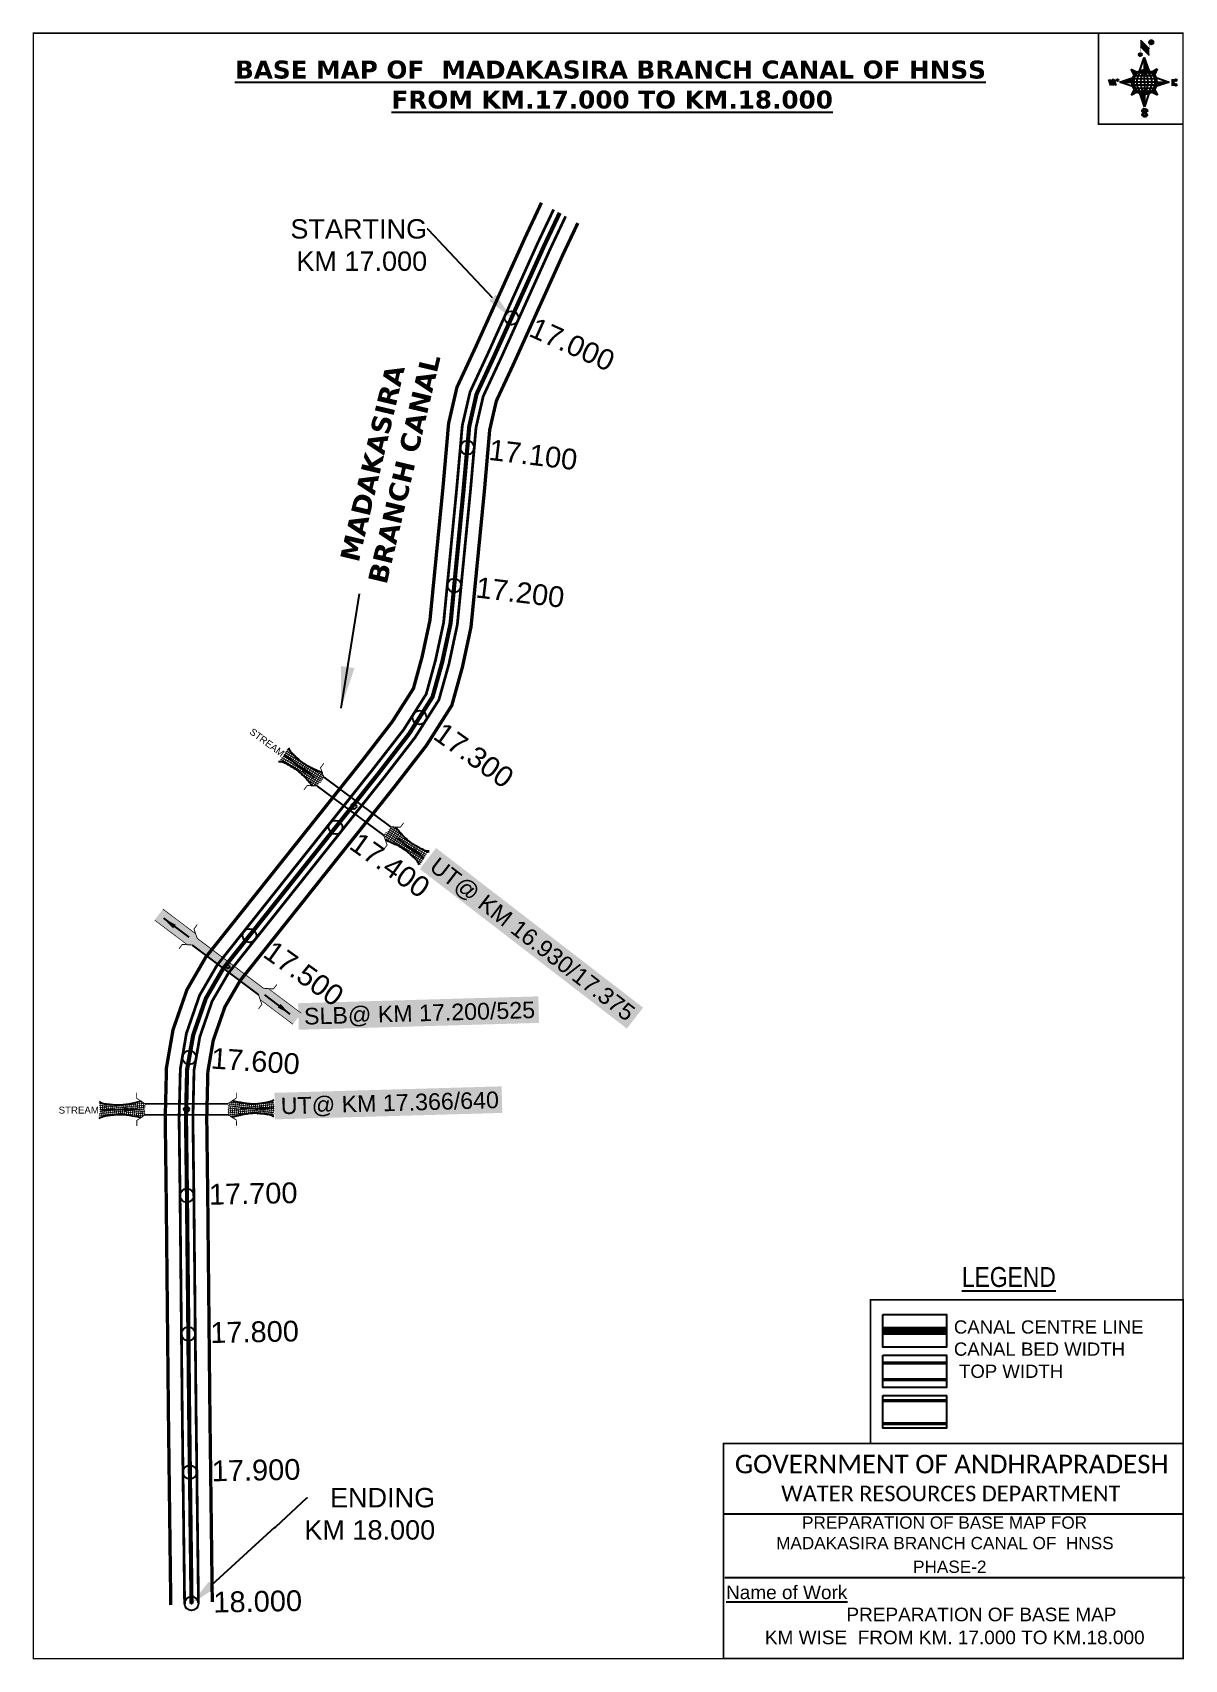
# Model space of a CAD drawing. Header units: inches. Extents: x 780198 to 781030, y 1565459 to 1566635.
import ezdxf
from ezdxf import colors
from ezdxf.entities.mleader import LeaderData, LeaderLine
from ezdxf.enums import TextEntityAlignment as Align
from ezdxf.math import Vec2, Vec3

# ---------------------------------------------------------------- set-up
doc = ezdxf.new("R2010")
doc.units = ezdxf.units.IN
doc.header["$MEASUREMENT"] = 0
doc.header["$PDMODE"] = 32
doc.header["$PDSIZE"] = 10
doc.linetypes.add('ACAD_ISO02W100', pattern=[15, 12, -3])
doc.linetypes.add('HIDDEN2', pattern=[0.1875, 0.125, -0.0625])
for name, color, linetype in [('AQUADUCT', 1, 'Continuous'), ('bord', 1, 'Continuous'), ('CANAL1', 242, 'Continuous'), ('CSMark', 72, 'Continuous'), ('DCBMS', 232, 'Continuous'), ('PAGE', 7, 'Continuous'), ('STRUCTURE', 5, 'Continuous'), ('TEXT', 6, 'Continuous')]:
    doc.layers.add(name, color=color, linetype=linetype)
doc.styles.add('ARIALN', font='ARIALN.TTF')
doc.styles.get("Standard").update_dxf_attribs({"font": 'arial.ttf'})
doc.dimstyles.get("Standard").update_dxf_attribs({"dimtxt": 0.18, "dimasz": 0.18, "dimexe": 0.18, "dimexo": 0.0625, "dimgap": 0.09, "dimtad": 0, "dimtih": 1, "dimtoh": 1, "dimdec": 4, "dimzin": 0, "dimdsep": 46, "dimtxsty": 'Standard', "dimcen": 0.09, "dimadec": 0, "dimazin": 0, "dimtfac": 1, "dimtdec": 4, "dimtofl": 0, "dimtmove": 0, "dimatfit": 3, "dimfxl": 1, "dimtolj": 1, "dimtzin": 0, "dimarcsym": 0})
pattern_1 = [(267.297113149, (-8720374.938, 50637915.138), (10.5367255337, -0.497431438), [])]
pattern_2 = [(357.297113149, (-8720374.938, 50637915.138), (0.497431438, 10.5367255337), [])]

# ---------------------------------------------------------------- blocks, each defined once
blk = doc.blocks.new('*X12')
at = {"color": 0, "linetype": 'Continuous'}
for p, q in [((6321.6, 240.5), (6322.3, 241.2)), ((6321.6, 240.3), (6322.3, 241)), ((6321.6, 240.1), (6322.3, 240.8)), ((6321.6, 239.9), (6322.4, 240.7)), ((6321.6, 239.8), (6322.4, 240.6)), ((6321.6, 239.6), (6322.5, 240.5)), ((6321.6, 239.4), (6322.5, 240.3)), ((6321.6, 239.2), (6322.6, 240.2)), ((6321.7, 239.1), (6322.6, 240.1)), ((6321.8, 240.8), (6322.4, 241.4)), ((6321.8, 239), (6322.7, 240)), ((6321.8, 239), (6322.8, 239.9)), ((6321.9, 238.9), (6322.9, 239.8)), ((6322, 238.8), (6323, 239.7)), ((6322.1, 241.3), (6322.4, 241.6)), ((6322.1, 238.7), (6323.1, 239.6)), ((6322.2, 238.6), (6323.1, 239.6)), ((6322.3, 238.5), (6323.2, 239.5)), ((6322.4, 238.5), (6323.3, 239.4)), ((6322.5, 238.4), (6323.4, 239.3)), ((6322.7, 238.4), (6323.6, 239.3)), ((6322.8, 238.3), (6323.7, 239.2)), ((6322.9, 238.3), (6323.8, 239.1)), ((6323.1, 238.2), (6323.9, 239.1)), ((6323.2, 238.2), (6324, 239)), ((6323.3, 238.2), (6324.2, 239)), ((6323.5, 238.1), (6324.3, 238.9)), ((6323.7, 238.1), (6324.4, 238.9)), ((6323.8, 238.1), (6324.6, 238.8)), ((6324.1, 238.2), (6324.7, 238.8)), ((6324.3, 238.3), (6324.9, 238.8)), ((6324.6, 238.3), (6325.1, 238.8)), ((6324.8, 238.4), (6325.2, 238.8)), ((6325.1, 238.5), (6325.4, 238.8)), ((6325.4, 238.6), (6325.6, 238.8))]:
    blk.add_line(p, q, dxfattribs=at)
blk = doc.blocks.new('*X11')
at = {"color": 0, "linetype": 'Continuous'}
for p, q in [((6324.4, 240.3), (6324.5, 240.4)), ((6324.6, 240.3), (6324.8, 240.5)), ((6324.7, 240.2), (6325, 240.5)), ((6324.8, 240.2), (6325.2, 240.6)), ((6325, 240.1), (6325.5, 240.6)), ((6325.1, 240.1), (6325.6, 240.6)), ((6325.2, 240), (6325.8, 240.6)), ((6325.3, 240), (6326, 240.6)), ((6325.4, 239.9), (6326.1, 240.6)), ((6325.5, 239.8), (6326.2, 240.5)), ((6325.6, 239.8), (6326.3, 240.5)), ((6325.7, 239.7), (6326.5, 240.4)), ((6325.9, 239.6), (6326.6, 240.3)), ((6326, 239.5), (6326.7, 240.3)), ((6326, 239.4), (6326.8, 240.2)), ((6326.1, 239.3), (6327, 240.2)), ((6326.2, 239.3), (6327.1, 240.1)), ((6326.3, 239.2), (6327.1, 240)), ((6326.4, 239.1), (6327.2, 239.9)), ((6326.5, 239), (6327.3, 239.8)), ((6326.5, 238.9), (6327.4, 239.7)), ((6326.6, 238.8), (6327.5, 239.6)), ((6326.7, 238.7), (6327.5, 239.5)), ((6326.8, 238.6), (6327.6, 239.4)), ((6326.8, 238.5), (6327.7, 239.3)), ((6326.8, 236.5), (6327.4, 237)), ((6326.9, 238.3), (6327.8, 239.2)), ((6326.9, 238.2), (6327.9, 239.1)), ((6326.9, 236.8), (6327.6, 237.4)), ((6327, 238.1), (6327.8, 239)), ((6327, 237.9), (6327.8, 238.8)), ((6327, 237.8), (6327.8, 238.6)), ((6327, 237.6), (6327.8, 238.4)), ((6327, 237.4), (6327.8, 238.2)), ((6327, 237.3), (6327.8, 238)), ((6327, 237.1), (6327.8, 237.9))]:
    blk.add_line(p, q, dxfattribs=at)
blk = doc.blocks.new('H')
at = {"layer": 'bord', "extrusion": (0.000427885, 0.004792, 0.999988)}
h = blk.add_hatch(dxfattribs=at)
h.set_pattern_fill('LINE', color=8, scale=84.387686, angle=-2.7029, style=0)
h.set_pattern_definition(pattern_2)
h.paths.add_polyline_path([(-492, 786, -0.090992), (-448, 775), (-486, 912)])
h = blk.add_hatch(dxfattribs=at)
h.set_pattern_fill('LINE', color=8, scale=84.387686, angle=-92.7029, style=0)
h.set_pattern_definition(pattern_1)
h.paths.add_polyline_path([(-625, 665, -0.090992), (-615, 710), (-751, 671)])
h = blk.add_hatch(dxfattribs=at)
h.set_pattern_fill('LINE', color=8, scale=84.387686, angle=-2.7029, style=0)
h.set_pattern_definition(pattern_2)
h.paths.add_polyline_path([(-504, 533, -0.090992), (-549, 543), (-510, 406)])
h = blk.add_hatch(dxfattribs=at)
h.set_pattern_fill('LINE', color=8, scale=84.387686, angle=-92.7029, style=0)
h.set_pattern_definition(pattern_1)
h.paths.add_polyline_path([(-246, 647), (-372, 653, -0.090992), (-382, 609)])
for p, q in [((-519, 1020, -1217), (-435, 927, -1216)), ((-516, 1087, -1217), (-432, 994, -1217)), ((-538, 774, -1216), (-487, 906, -1216)), ((-487, 906, -1216), (-493, 780, -1216)), ((-487, 906, -1216), (-448, 769, -1216)), ((-865, 701, -1215), (-847, 638, -1215)), ((-847, 700, -1215), (-829, 637, -1215)), ((-829, 699, -1215), (-811, 636, -1215)), ((-829, 699, -1215), (-811, 698, -1215)), ((-811, 698, -1215), (-794, 635, -1215)), ((-752, 665, -1215), (-615, 704, -1215)), ((-627, 794, -1216), (-567, 760, -1216)), ((-627, 794, -1216), (-584, 747, -1215)), ((-599, 731, -1215), (-627, 794, -1216)), ((-421, 753, -1216), (-359, 781, -1216)), ((-359, 781, -1216), (-405, 739, -1216)), ((-359, 781, -1216), (-392, 721, -1215)), ((-379, 693, -1215), (-246, 641, -1215)), ((-213, 669, -1215), (-217, 601, -1215)), ((-752, 665, -1215), (-625, 659, -1215)), ((-619, 614, -1215), (-752, 665, -1215)), ((-639, 526, -1214), (-606, 585, -1215)), ((-639, 526, -1214), (-593, 568, -1215)), ((-577, 553, -1215), (-639, 526, -1214)), ((-511, 400, -1214), (-549, 537, -1214)), ((-460, 533, -1215), (-511, 400, -1214)), ((-505, 527, -1214), (-511, 400, -1214)), ((-371, 513, -1214), (-431, 546, -1215)), ((-371, 513, -1214), (-414, 560, -1215)), ((-399, 576, -1215), (-371, 513, -1214)), ((-246, 641, -1215), (-383, 603, -1215)), ((-373, 647, -1215), (-246, 641, -1215)), ((-197, 600, -1215), (-194, 668, -1215))]:
    blk.add_line(p, q, dxfattribs=at)
at = {"layer": 'bord', "color": 8, "linetype": 'ByBlock', "extrusion": (0.000427885, 0.004792, 0.999988)}
for p, q in [((-375, 679, -1215), (-620, 691, -1215)), ((-386, 711, -1215), (-605, 722, -1215)), ((-411, 744, -1216), (-578, 752, -1216)), ((-493, 780, -1216), (-505, 527, -1214)), ((-373, 647, -1215), (-625, 659, -1215)), ((-378, 616, -1215), (-623, 628, -1215)), ((-392, 585, -1215), (-611, 595, -1215)), ((-420, 555, -1215), (-587, 562, -1215))]:
    blk.add_line(p, q, dxfattribs=at)
at = {"layer": 'bord', "extrusion": (0.000427885, 0.004792, 0.999988), "elevation": -1212}
for points, const_width in [([(-522, 960), (-516, 1093)], 1.61), ([(-434, 933), (-428, 1066)], 1.61), ([(-870, 707), (-846, 706)], 0.642), ([(-829, 643), (-821, 678)], 0.642), ([(-793, 641), (-782, 694)], 0.642), ([(-223, 676), (-174, 673)], 0.706), ([(-829, 643), (-855, 644)], 0.642), ([(-811, 642), (-784, 641)], 0.642), ([(-177, 605), (-226, 607)], 0.706), ([(-195, 645), (-185, 644)], 0.706)]:
    blk.add_lwpolyline(points, dxfattribs=dict(at, const_width=const_width))
for points, const_width in [([(-414, 1073, 1), (-398, 1058, 1)], 22.3), ([(-530, 950, 1), (-520, 939, 1)], 14.8), ([(-776, 697, 1), (-769, 690, 1)], 8.9), ([(-180, 618, 1), (-173, 611, 1)], 9.79), ([(-178, 667, 1), (-171, 660, 1)], 9.79), ([(-490, 362, 1), (-498, 369, 1)], 11.1), ([(-525, 322, 1), (-533, 329, 1)], 11.1)]:
    blk.add_lwpolyline(points, format="xyb", close=True, dxfattribs=dict(at, const_width=const_width))
for points in [[(-537, 317), (-531, 310), (-520, 307), (-505, 307), (-494, 310), (-486, 318), (-487, 326), (-491, 333), (-494, 336), (-503, 341), (-522, 347), (-530, 352), (-534, 355), (-537, 363), (-537, 373), (-530, 381), (-520, 384), (-504, 384), (-493, 380), (-487, 373)], [(-522, 348), (-526, 354), (-528, 361), (-528, 371), (-526, 375), (-521, 381), (-515, 384)], [(-505, 307), (-499, 312), (-497, 319), (-497, 327), (-501, 335), (-509, 343)]]:
    blk.add_lwpolyline(points, dxfattribs=at)
at = {"layer": 'bord', "extrusion": (0.000427885, 0.004792, 0.999988)}
for centre, radius in [((-406, 1065, -1212), 22.3), ((-525, 944, -1212), 14.8), ((-773, 694, -1212), 8.9), ((-498, 659, -1212), 127), ((-177, 615, -1212), 9.79), ((-174, 663, -1212), 9.79), ((-494, 365, -1212), 11.1), ((-529, 325, -1212), 11.1)]:
    blk.add_circle(centre, radius, dxfattribs=at)
at = {"layer": 'bord', "color": 8, "linetype": 'ByBlock', "extrusion": (0.000427885, 0.004792, 0.999988)}
for centre, radius, start, end in [((-482, 658, -1212), 128, 94.9254, 259.6691), ((-437, 656, -1212), 141, 113.2864, 241.308), ((-316, 651, -1212), 222, 142.5892, 212.0053), ((-560, 662, -1212), 141, 293.2864, 61.308), ((-681, 668, -1212), 222, 322.5892, 32.0053), ((-515, 660, -1212), 128, 274.9254, 79.6691)]:
    blk.add_arc(centre, radius, start, end, dxfattribs=at)
at = {"layer": 'bord', "extrusion": (0.000427885, 0.004792, 0.999988)}
for points in [[(-516, 1093, -1212), (-431, 1000, -1212), (-519, 1026, -1212), (-434, 933, -1212)], [(-864, 707, -1212), (-846, 706, -1212), (-846, 644, -1212), (-829, 643, -1212)], [(-829, 705, -1212), (-811, 704, -1212), (-811, 642, -1212), (-793, 641, -1212)], [(-193, 674, -1212), (-197, 606, -1212), (-213, 675, -1212), (-216, 607, -1212)]]:
    blk.add_solid(points, dxfattribs=at)
at = {"layer": 'bord', "extrusion": (0.000427885, 0.004792, 0.999988), "xscale": 7.977342409717546, "yscale": 7.977342408231451, "zscale": 7.977342408476333, "rotation": 138.0840426661453}
for name, p in [('*X11', (38301, -31929, -1212)), ('*X12', (38314, -31951, -1212))]:
    blk.add_blockref(name, p, dxfattribs=at)
blk = doc.blocks.new('UT')
at = {"layer": 'STRUCTURE'}
h = blk.add_hatch(dxfattribs=at)
h.set_pattern_fill('DASH', color=150, scale=8, angle=-39.6278, style=0)
h.set_pattern_definition([(320.372247933, (-4370.464, -6260.8811), (1.40800153113, 0.132407282), [1, -1])])
h.paths.add_polyline_path([(765163, 1700681.9), (765165.6, 1700680.6), (765167.2, 1700680.3), (765169.1, 1700680), (765172.4, 1700679.6), (765176.4, 1700679.3), (765179.5, 1700679.5), (765183.1, 1700679.9), (765187.7, 1700680.9), (765188.9, 1700681.2), (765193.1, 1700682.2), (765196.1, 1700680.2), (765196.1, 1700672.2), (765193.1, 1700670.2), (765190.5, 1700670.8), (765188.1, 1700671.3), (765185.5, 1700671.8), (765183.6, 1700672.1), (765181, 1700672.5), (765180.3, 1700672.5), (765178.5, 1700672.6), (765176.7, 1700672.6), (765174.6, 1700672.5), (765172.5, 1700672.3), (765170.4, 1700672), (765168.5, 1700671.7), (765166.1, 1700671.2), (765165, 1700670.8), (765163, 1700669.7)])
h.paths.add_polyline_path([(765259.1, 1700682.2), (765256.1, 1700680.2), (765256.1, 1700672.2), (765259.1, 1700670.2), (765261.9, 1700671), (765264.4, 1700671.6), (765266.4, 1700672), (765269.1, 1700672.5), (765272.7, 1700673), (765276.1, 1700673.1), (765278.6, 1700672.9), (765281.2, 1700672.7), (765283.9, 1700672.3), (765286.4, 1700671.9), (765288, 1700671.3), (765289.2, 1700670.6), (765289.1, 1700682.7), (765287.6, 1700681.8), (765285.7, 1700681.2), (765283, 1700680.7), (765281.2, 1700680.4), (765276.7, 1700679.9), (765272.7, 1700679.9), (765268.7, 1700680.3), (765264.8, 1700681), (765261.2, 1700681.7)])
at = {"layer": 'STRUCTURE', "color": 150, "const_width": 0.628}
for points in [[(765190.1, 1700688.2), (765190.1, 1700684.2), (765196.1, 1700680.2), (765256.1, 1700680.2), (765262.1, 1700684.2), (765262.1, 1700688.2)], [(765190.1, 1700664.2), (765190.1, 1700668.2), (765196.1, 1700672.2), (765256.1, 1700672.2), (765262.1, 1700668.2), (765262.1, 1700664.2)]]:
    blk.add_lwpolyline(points, dxfattribs=at)
at = {"layer": 'STRUCTURE', "color": 150}
for points in [[(765196.1, 1700680.2), (765256.1, 1700680.2)], [(765196.1, 1700672.2), (765256.1, 1700672.2)], [(765196.1, 1700672.2), (765256.1, 1700672.2)]]:
    blk.add_lwpolyline(points, dxfattribs=at)
at = {"layer": 'STRUCTURE', "color": 0}
blk.add_circle((765226.1, 1700676.2), 1.89, dxfattribs=at)
at = {"layer": 'STRUCTURE', "color": 150}
for points in [[(765163, 1700681.9), (765164.4, 1700681.1), (765167.9, 1700680.2), (765171.2, 1700679.8), (765176.1, 1700679.4), (765184.7, 1700680.3), (765193.1, 1700682.2)], [(765289.1, 1700682.7), (765287.8, 1700681.9), (765284.3, 1700680.9), (765280.9, 1700680.4), (765276.1, 1700679.8), (765267.4, 1700680.5), (765259.1, 1700682.2)], [(765163, 1700669.7), (765164.3, 1700670.6), (765167.8, 1700671.6), (765171.2, 1700672.1), (765176, 1700672.6), (765184.7, 1700672), (765193.1, 1700670.2)], [(765289.2, 1700670.6), (765287.8, 1700671.4), (765284.2, 1700672.3), (765280.9, 1700672.7), (765276.1, 1700673.1), (765267.4, 1700672.2), (765259.1, 1700670.2)]]:
    blk.add_spline(points, degree=3, dxfattribs=at)
at = {"layer": 'STRUCTURE', "color": 0}
blk.add_text('STREAM', height=5, dxfattribs=at).set_placement((765148.2, 1700675.8), align=Align.MIDDLE_CENTER)
for points in [[(765190.9, 1700676), (765164.2, 1700675.8)], [(765289.3, 1700676.7), (765265.4, 1700676.4)]]:
    blk.add_leader(points, dimstyle='Standard', override={"dimasz": 10, "dimgap": 0.09, "dimtad": 0}, dxfattribs=at)
blk = doc.blocks.new('SLB')
at = {"layer": 'STRUCTURE'}
h = blk.add_hatch(dxfattribs=at)
h.set_pattern_fill('DOTS', color=6, scale=20, angle=320.3722, style=0)
h.set_pattern_definition([(320.372247934, (-159.4327, -72.9564), (1.2786241598, 0.5641323054), [0, -1.25])])
h.paths.add_polyline_path([(769699.5, 1706871.1), (769699.5, 1706861.1), (769729.1, 1706861.1), (769732.1, 1706863.1), (769792.1, 1706863.1), (769795.1, 1706861.1), (769824.7, 1706861.1), (769824.7, 1706871.1), (769795.1, 1706871.1), (769792.1, 1706869.1), (769732.1, 1706869.1), (769729.1, 1706871.1)])
at = {"layer": 'STRUCTURE', "color": 6, "linetype": 'ACAD_ISO02W100', "ltscale": 0.5, "const_width": 0.5}
for points in [[(769699.5, 1706871.1), (769729.1, 1706871.1)], [(769795.1, 1706871.1), (769824.7, 1706871.1)], [(769699.5, 1706861.1), (769729.1, 1706861.1)], [(769795.1, 1706861.1), (769824.7, 1706861.1)]]:
    blk.add_lwpolyline(points, dxfattribs=at)
at = {"layer": 'STRUCTURE', "color": 6, "const_width": 0.628}
for points in [[(769726.1, 1706877.1), (769726.1, 1706873.1), (769732.1, 1706869.1), (769792.1, 1706869.1), (769798.1, 1706873.1), (769798.1, 1706877.1)], [(769726.1, 1706855.1), (769726.1, 1706859.1), (769732.1, 1706863.1), (769792.1, 1706863.1), (769798.1, 1706859.1), (769798.1, 1706855.1)]]:
    blk.add_lwpolyline(points, dxfattribs=at)
at = {"layer": 'STRUCTURE', "color": 6}
blk.add_lwpolyline([(769732.1, 1706863.1), (769792.1, 1706863.1)], dxfattribs=at)
blk.add_lwpolyline([(769732.1, 1706863.1), (769792.1, 1706863.1)], dxfattribs=at)
at = {"layer": 'STRUCTURE', "color": 0}
blk.add_circle((769762.1, 1706866.1), 1.24, dxfattribs=at)
for points in [[(769703.8, 1706866), (769726.7, 1706866)], [(769818.6, 1706865.8), (769795.7, 1706865.8)]]:
    blk.add_leader(points, dimstyle='Standard', override={"dimasz": 10, "dimgap": 0.09, "dimtad": 0}, dxfattribs=at)

msp = doc.modelspace()

# ---------------------------------------------------------------- linework, layer by layer
at = {"layer": 'CANAL1', "color": 200, "const_width": 2.4}
for points in [[(780565.6, 1566512.4), (780554, 1566487.7), (780518, 1566408), (780504.5, 1566378.9), (780498.5, 1566352.9), (780494.5, 1566307.2), (780485, 1566210.4), (780479.3, 1566183.9), (780473.1, 1566161.2), (780457.8, 1566137.2), (780435.9, 1566108.8), (780323, 1565966.9), (780309.4, 1565943.4), (780299.3, 1565914.3), (780294.6, 1565887.1), (780293.7, 1565850.4), (780294.4, 1565793.9), (780296, 1565635.7), (780297.7, 1565498.5)], [(780591.9, 1566497.7), (780581.2, 1566475.1), (780545.3, 1566395.5), (780533, 1566369.1), (780528.2, 1566348.2), (780524.4, 1566304.4), (780514.7, 1566205.7), (780508.5, 1566176.7), (780500.8, 1566148.9), (780482.4, 1566119.9), (780459.5, 1566090.3), (780347.8, 1565949.9), (780336.8, 1565930.9), (780328.4, 1565906.8), (780324.5, 1565884.2), (780323.7, 1565850.2), (780324.4, 1565794.2), (780326, 1565636), (780327.7, 1565500.6)]]:
    msp.add_lwpolyline(points, dxfattribs=at)
at = {"layer": 'CANAL1', "color": 5, "ltscale": 5, "const_width": 2}
for points in [[(780574.4, 1566507.5), (780563, 1566483.5), (780527.1, 1566403.8), (780514, 1566375.6), (780508.4, 1566351.4), (780504.4, 1566306.3), (780494.9, 1566208.8), (780489, 1566181.5), (780482.3, 1566157.1), (780466, 1566131.4), (780443.7, 1566102.7), (780331.2, 1565961.2), (780318.5, 1565939.3), (780309, 1565911.8), (780304.6, 1565886.1), (780303.7, 1565850.3), (780304.4, 1565794), (780306, 1565635.8), (780307.7, 1565499.2)], [(780583.1, 1566502.6), (780572.1, 1566479.3), (780536.2, 1566399.7), (780523.5, 1566372.4), (780518.3, 1566349.8), (780514.4, 1566305.4), (780504.8, 1566207.3), (780498.8, 1566179.1), (780491.5, 1566153), (780474.2, 1566125.7), (780451.6, 1566096.5), (780339.5, 1565955.6), (780327.6, 1565935.1), (780318.7, 1565909.3), (780314.5, 1565885.2), (780313.7, 1565850.2), (780314.4, 1565794.1), (780316, 1565635.9), (780317.7, 1565499.9)]]:
    msp.add_lwpolyline(points, dxfattribs=at)
at = {"layer": 'CANAL1', "color": 1, "linetype": 'HIDDEN2', "ltscale": 100, "const_width": 3}
msp.add_lwpolyline([(780578.8, 1566505.1), (780567.6, 1566481.4), (780531.6, 1566401.8), (780518.7, 1566374), (780513.4, 1566350.6), (780509.4, 1566305.8), (780499.9, 1566208.1), (780493.9, 1566180.3), (780486.9, 1566155.1), (780470.1, 1566128.6), (780447.7, 1566099.6), (780335.4, 1565958.4), (780323.1, 1565937.2), (780313.9, 1565910.6), (780309.5, 1565885.7), (780308.7, 1565850.3), (780309.4, 1565794), (780311, 1565635.8), (780312.7, 1565499.5)], dxfattribs=at)
msp.add_lwpolyline([(780578.8, 1566505.1), (780567.6, 1566481.4), (780531.6, 1566401.8), (780518.7, 1566374), (780513.4, 1566350.6), (780509.4, 1566305.8), (780499.9, 1566208.1), (780493.9, 1566180.3), (780486.9, 1566155.1), (780470.1, 1566128.6), (780447.7, 1566099.6), (780335.4, 1565958.4), (780323.1, 1565937.2), (780313.9, 1565910.6), (780309.5, 1565885.7), (780308.7, 1565850.3), (780309.4, 1565794), (780311, 1565635.8), (780312.7, 1565499.5)], dxfattribs=at)
at = {"layer": 'CANAL1', "color": 1, "linetype": 'HIDDEN2', "ltscale": 100, "const_width": 6, "elevation": -0.4}
msp.add_lwpolyline([(780858.3, 1565696.7), (780812.3, 1565696.7)], dxfattribs=at)
at = {"layer": 'CANAL1', "color": 5, "const_width": 2.4, "elevation": -0.4}
for points in [[(780858.3, 1565673.4), (780812.3, 1565673.4)], [(780858.3, 1565661.4), (780812.3, 1565661.4)]]:
    msp.add_lwpolyline(points, dxfattribs=at)
at = {"layer": 'CANAL1', "color": 200, "const_width": 2.4, "elevation": -0.4}
for points in [[(780858.3, 1565646.2), (780812.3, 1565646.2)], [(780858.3, 1565629.7), (780812.3, 1565629.7)]]:
    msp.add_lwpolyline(points, dxfattribs=at)
at = {"layer": 'CSMark', "color": 3}
for p in [(780544, 1566429.1), (780512, 1566335.3), (780502.6, 1566235.7), (780477.5, 1566140.2), (780416.8, 1566060.8), (780354.6, 1565982.5), (780311.1, 1565894.3), (780309.4, 1565794.5), (780310.4, 1565694.5), (780311.5, 1565594.5)]:
    msp.add_point(p, dxfattribs=at)
at = {"layer": 'PAGE', "const_width": 1}
msp.add_lwpolyline([(781029.3, 1565459.7), (781029.3, 1566635), (780198.3, 1566635), (780198.3, 1565459.7), (781029.3, 1565459.7)], dxfattribs=at)
at = {"layer": 'PAGE'}
for points, const_width in [([(781029.3, 1566635), (780968.2, 1566635), (780968.2, 1566569.2), (781029.3, 1566569.2)], 1), ([(780803.5, 1565719.1), (781029.3, 1565719.1), (781029.3, 1565615.3), (780803.5, 1565615.3)], 1.2), ([(780697.2, 1565615.3), (781029.3, 1565615.3), (781029.3, 1565459.7), (780697.2, 1565459.7)], 1.2)]:
    msp.add_lwpolyline(points, close=True, dxfattribs=dict(at, const_width=const_width))
at = {"layer": 'PAGE', "elevation": -0.4}
for points in [[(780812.3, 1565708.5), (780858.3, 1565708.5), (780858.3, 1565685), (780812.3, 1565685)], [(780812.3, 1565679.2), (780858.3, 1565679.2), (780858.3, 1565655.7), (780812.3, 1565655.7)], [(780812.3, 1565649.9), (780858.3, 1565649.9), (780858.3, 1565626.4), (780812.3, 1565626.4)]]:
    msp.add_lwpolyline(points, close=True, dxfattribs=at)
at = {"layer": 'PAGE'}
for points in [[(780697.2, 1565564.4), (781029.3, 1565564.4)], [(780698.2, 1565518.4), (781030.3, 1565518.4)]]:
    msp.add_lwpolyline(points, dxfattribs=at)

# ---------------------------------------------------------------- block references
at = {"layer": 'AQUADUCT', "color": 1, "xscale": 0.0703495379661093, "yscale": 0.07034953800030053, "zscale": 0.07034953795990817, "rotation": 3.078330607406165}
msp.add_blockref('H', (781038.9, 1566555.6, 85.4), dxfattribs=at)
at = {"layer": 'STRUCTURE', "color": 0}
for name, p, rotation in [('UT', (-849622.1, 660095.4), 323.2907949446668), ('SLB', (-861761.4, 666275.7), 322.9921437948245), ('UT', (19654.2, -136868.7), 0.1539107740609259)]:
    msp.add_blockref(name, p, dxfattribs=dict(at, rotation=rotation))

# ---------------------------------------------------------------- texts
at = {"layer": 'CANAL1', "insert": (780413, 1566226.4), "char_height": 14, "width": 205.129, "attachment_point": 1, "rotation": 76.6512}
msp.add_mtext('\\pi29.504;{\\fVerdana|b1|i0|c0|p34;MADAKASIRA \\P\\pi18.635;BRANCH CANAL}', dxfattribs=at)
at = {"layer": 'CSMark', "color": 1}
for s, rotation, p in [('17.000', 335.6887, (780558.7, 1566423.2)), ('17.100', 353.1875, (780527.8, 1566334)), ('17.200', 353.1875, (780518.4, 1566234.5)), ('17.300', 324.5494, (780490.7, 1566131.5)), ('17.400', 324.5494, (780430.1, 1566052.1)), ('17.500', 324.5494, (780367.8, 1565973.8)), ('17.600', 356.114, (780326.9, 1565893.9)), ('17.700', 1.0854, (780325.2, 1565795.4)), ('17.800', 1.0854, (780326.2, 1565695.4)), ('17.900', 1.0854, (780327.3, 1565595.4))]:
    msp.add_text(s, height=15, rotation=rotation, dxfattribs=at).set_placement(p, align=Align.MIDDLE_LEFT)
at = {"layer": 'PAGE', "extrusion": (0.000201441, 0.004807, 0.999988), "style": 'ARIALN'}
msp.add_text('%%ULEGEND', height=14.4, rotation=359.9999, dxfattribs=at).set_placement((780903.4, 1565716.8, 7683.5), align=Align.MIDDLE)
at = {"layer": 'PAGE', "extrusion": (0.000201441, 0.004807, 0.999988)}
for s, height, p in [('PHASE-2', 8.88, (780860.7, 1565507.3, 7682.5)), ('PREPARATION OF BASE MAP', 9.822, (780883.6, 1565472.8, 7681.3)), ('KM WISE  FROM KM. 17.000 TO KM.18.000', 9.822, (780864.3, 1565456.2, 7681.3))]:
    msp.add_text(s, height=height, rotation=359.9999, dxfattribs=at).set_placement(p, align=Align.MIDDLE_CENTER)
msp.add_text('%%UName of Work', height=9.822, rotation=359.9999, dxfattribs=at).set_placement((780699, 1565483.9, 7681.2))
at = {"layer": 'PAGE', "extrusion": (0.000201441, 0.004807, 0.999988), "attachment_point": 1, "text_direction": (1, -1e-06, -0.000201)}
for s, insert, char_height, width in [('CANAL CENTRE LINE CANAL BED WIDTH {\\H2.3717x; }\\P TOP WIDTH{\\H1.9152x; }', (780863.7, 1565704.3, -0.4), 9.6, 168.926), ('\\pi3.5885;{\\fCalibri|b0|i0|c0|p34;\\H1.3333x;GOVERNMENT OF ANDHRAPRADESH\\P\\pi37.073;\\H0.83998x;WATER RESOURCES DEPARTMENT}', (780701.8, 1565607.1, -1.3), 10.059, 321.276), ('\\pi151.83;PREPARATION OF BASE MAP FOR \\P\\pi133.1;MADAKASIRA BRANCH CANAL OF  HNSS ', (780602.1, 1565562.5), 8.878, 508.592)]:
    msp.add_mtext(s, dxfattribs=dict(at, insert=insert, char_height=char_height, width=width))
at = {"layer": 'STRUCTURE', "color": 5, "char_height": 12, "attachment_point": 1, "bg_fill": 1, "box_fill_scale": 1.3, "bg_fill_color": 7, "bg_fill_true_color": 16777215, "bg_fill_transparency": 4390977}
for s, insert, width, rotation in [('\\pi1.3541;UT@ KM 16.930/17.375', (780490.1, 1566040.8), 181.751, 322.3537), ('\\pi0.43653;SLB@ KM 17.200/525', (780393.4, 1565930.1), 166.516, 1.64), ('\\pi0.71894;UT@ KM 17.366/640', (780376.3, 1565865.3), 157.045, 1.6305)]:
    msp.add_mtext(s, dxfattribs=dict(at, insert=insert, width=width, rotation=rotation))
at = {"layer": 'TEXT', "color": 1, "insert": (780338.9, 1566615.2), "char_height": 13, "width": 551.861, "attachment_point": 1}
msp.add_mtext('\\pi5.2048;{\\fVerdana|b1|i0|c0|p34;\\LBASE MAP OF  MADAKASIRA BRANCH CANAL OF HNSS\\P\\pi118.29;FROM KM.17.000 TO KM.18.000}', dxfattribs=at)

# ---------------------------------------------------------------- leaders
at = {"layer": 'CANAL1'}
msp.add_leader([(780420.8, 1566147), (780434, 1566229.7)], dimstyle='Standard', override={"dimasz": 30, "dimgap": 0.09, "dimtad": 0}, dxfattribs=at)

# ---------------------------------------------------------------- next in the draw order: leaders
at = {"layer": 'DCBMS', "color": 5}
ml = msp.add_multileader_mtext('Standard', dxfattribs=at)
ml.set_content('STARTING \\PKM 17.000', color=5)
ml.set_leader_properties()
ml.build(insert=Vec2(0, 0))
ml.multileader.update_dxf_attribs({"dogleg_length": 0.36, "arrow_head_size": 20})
ctx = ml.context
ctx.base_point, ctx.char_height, ctx.arrow_head_size, ctx.landing_gap_size, ctx.plane_origin = Vec3(780386.1, 1566493.4), 14, 20, 0.09, Vec3(780529.8, 1566705.7)
ctx.text_align_type = 2
notes = []
notes.append((ctx, [(0, (1, 1, 0), (780483.4, 1566493.4), (-1, 0), 0.36, [(0, [(780544, 1566429.1)], 0, [])])]))
ctx.mtext.insert, ctx.mtext.width, ctx.mtext.alignment, ctx.mtext.flow_direction = Vec3(780483, 1566500.5), 109.049, 3, 5
ctx.mtext.has_bg_fill, ctx.mtext.bg_color, ctx.mtext.bg_scale_factor, ctx.mtext.bg_transparency, ctx.mtext.use_window_bg_color = 1, -1027028792, 1.5, 0, 1
ml = msp.add_multileader_mtext('Standard', dxfattribs=at)
ml.set_content('ENDING \\PKM 18.000', color=5)
ml.set_leader_properties()
ml.build(insert=Vec2(0, 0))
ml.multileader.update_dxf_attribs({"dogleg_length": 0.36, "arrow_head_size": 20})
ctx = ml.context
ctx.base_point, ctx.char_height, ctx.arrow_head_size, ctx.landing_gap_size, ctx.plane_origin = Vec3(780396.5, 1565576), 14, 20, 0.09, Vec3(780540.2, 1565788.4)
ctx.text_align_type = 2
notes.append((ctx, [(1, (1, 1, 0), (780396.1, 1565576), (1, 0), 0.36, [(0, [(780312.7, 1565499.5)], 0, [])])]))
ctx.mtext.insert, ctx.mtext.width, ctx.mtext.alignment, ctx.mtext.flow_direction = Vec3(780488.8, 1565583.1), 109.049, 3, 5
ctx.mtext.has_bg_fill, ctx.mtext.bg_color, ctx.mtext.bg_scale_factor, ctx.mtext.bg_transparency, ctx.mtext.use_window_bg_color = 1, -1027028792, 1.5, 0, 1
for ctx, leaders in notes:
    for number, flags, end, landing, length, lines in leaders:
        leader = LeaderData()
        leader.index, (leader.has_last_leader_line, leader.has_dogleg_vector, leader.attachment_direction) = number, flags
        leader.last_leader_point, leader.dogleg_vector, leader.dogleg_length = Vec3(end), Vec3(landing), length
        for number, points, colour, breaks in lines:
            line = LeaderLine()
            line.index, line.vertices, line.color, line.breaks = number, Vec3.list(points), colors.encode_raw_color(colour), breaks
            leader.lines.append(line)
        ctx.leaders.append(leader)

# ---------------------------------------------------------------- next in the draw order: linework, layer by layer
at = {"layer": 'CSMark', "color": 3}
msp.add_point((780312.7, 1565499.5), dxfattribs=at)

# ---------------------------------------------------------------- next in the draw order: texts
at = {"layer": 'CSMark', "color": 1}
msp.add_text('18.000', height=15, rotation=1.0854, dxfattribs=at).set_placement((780328.5, 1565500.5), align=Align.MIDDLE_LEFT)

doc.saveas('drawing.dxf')
